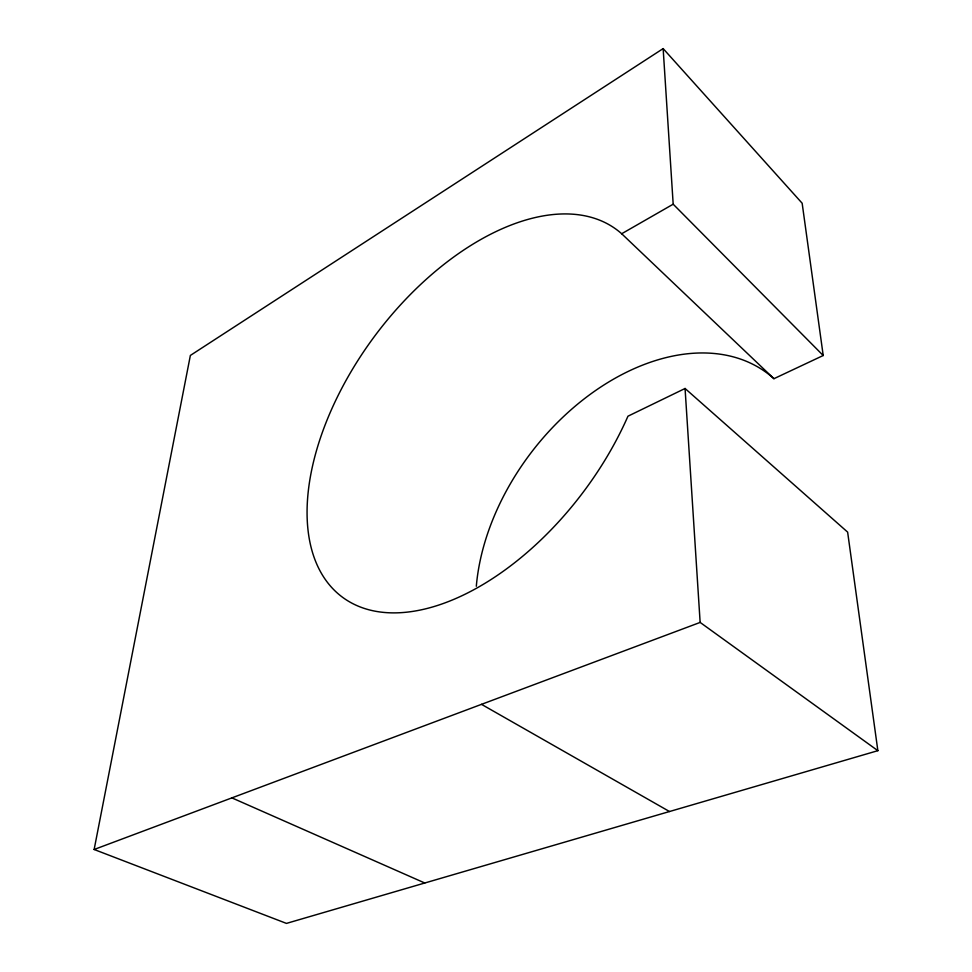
<?xml version="1.0" encoding="UTF-8"?>
<svg xmlns="http://www.w3.org/2000/svg" width="972" height="972" viewBox="0 0 972 972"><rect width="100%" height="100%" fill="white"/><g stroke="black" fill="none" stroke-linecap="round" stroke-linejoin="round"><path stroke-width="1.46" d="M663.147 48.6L673.183 204.193L621.679 233.742A229.27 130.248 -53.2 0 0 362.459 353.468A229.27 130.248 -53.2 0 0 371.304 610.38A229.27 130.248 -53.2 0 0 627.961 416.198L685.066 388.484L847.633 532.121L877.862 750.676L286.461 923.4L94.138 849.492L190.366 355.436L663.147 48.6L802.155 203.233L823.211 355.509L773.943 378.691A205.408 139.895 -52.4 0 0 595.046 390.89A205.408 139.895 -52.4 0 0 476.316 586.25M94.138 849.492L700.144 622.42L877.862 750.676M231.895 797.878L424.776 883.001M481.505 704.348L669.501 811.523M621.679 233.742L773.943 378.691M673.183 204.193L823.211 355.509M685.066 388.484L700.144 622.42"/></g></svg>
